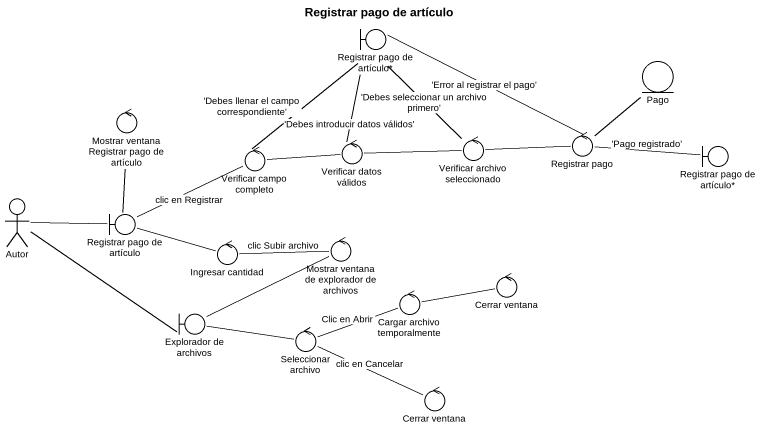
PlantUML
@startuml
title Registrar pago de artículo
boundary "Registrar pago de artículo*" as Registrar_pago_de_artículo
entity Pago
control "Mostrar ventana Registrar pago de artículo" as Mostrar_ventana_Registrar
control "Verificar datos válidos" as Verificar_datos_válidos
control "Verificar archivo seleccionado" as Verificar_archivo
control "Registrar pago" as Registrar_pago
boundary "Registrar pago de artículo*" as Registrar_pago_de_artículo_2
control "Verificar campo completo" as Verificar_campo_completo
actor Autor
boundary "Registrar pago de artículo" as Registrar_pago_de_artículo_3
control "Ingresar cantidad" as Ingresar_cantidad
control "Mostrar ventana de explorador de archivos" as Mostrar_ventana_de
control "Cargar archivo temporalmente" as Cargar_archivo_temporalmente
control "Cerrar ventana" as Cerrar_ventana
boundary "Explorador de archivos" as Explorador_de_archivos
control "Seleccionar archivo" as Seleccionar_archivo
control "Cerrar ventana" as Cerrar_ventana_2
Verificar_datos_válidos -up- Registrar_pago_de_artículo : 'Debes introducir datos válidos'
Verificar_datos_válidos -right- Verificar_archivo
Verificar_archivo -up- Registrar_pago_de_artículo : 'Debes seleccionar un archivo primero'
Verificar_archivo -right- Registrar_pago
Registrar_pago -left- Registrar_pago_de_artículo : 'Error al registrar el pago'
Registrar_pago -up- Pago
Registrar_pago -right- Registrar_pago_de_artículo_2 : 'Pago registrado'
Verificar_campo_completo -up- Registrar_pago_de_artículo : 'Debes llenar el campo correspondiente'
Verificar_campo_completo -right- Verificar_datos_válidos
Autor -right- Registrar_pago_de_artículo_3
Autor -right- Explorador_de_archivos
Registrar_pago_de_artículo_3 -up- Mostrar_ventana_Registrar
Registrar_pago_de_artículo_3 -right- Verificar_campo_completo : clic en Registrar
Registrar_pago_de_artículo_3 -right- Ingresar_cantidad
Ingresar_cantidad -right- Mostrar_ventana_de : clic Subir archivo
Mostrar_ventana_de -left- Explorador_de_archivos
Cargar_archivo_temporalmente -right- Cerrar_ventana
Explorador_de_archivos -right- Seleccionar_archivo
Seleccionar_archivo -right- Cargar_archivo_temporalmente : Clic en Abrir
Seleccionar_archivo -right- Cerrar_ventana_2 : clic en Cancelar
@enduml
